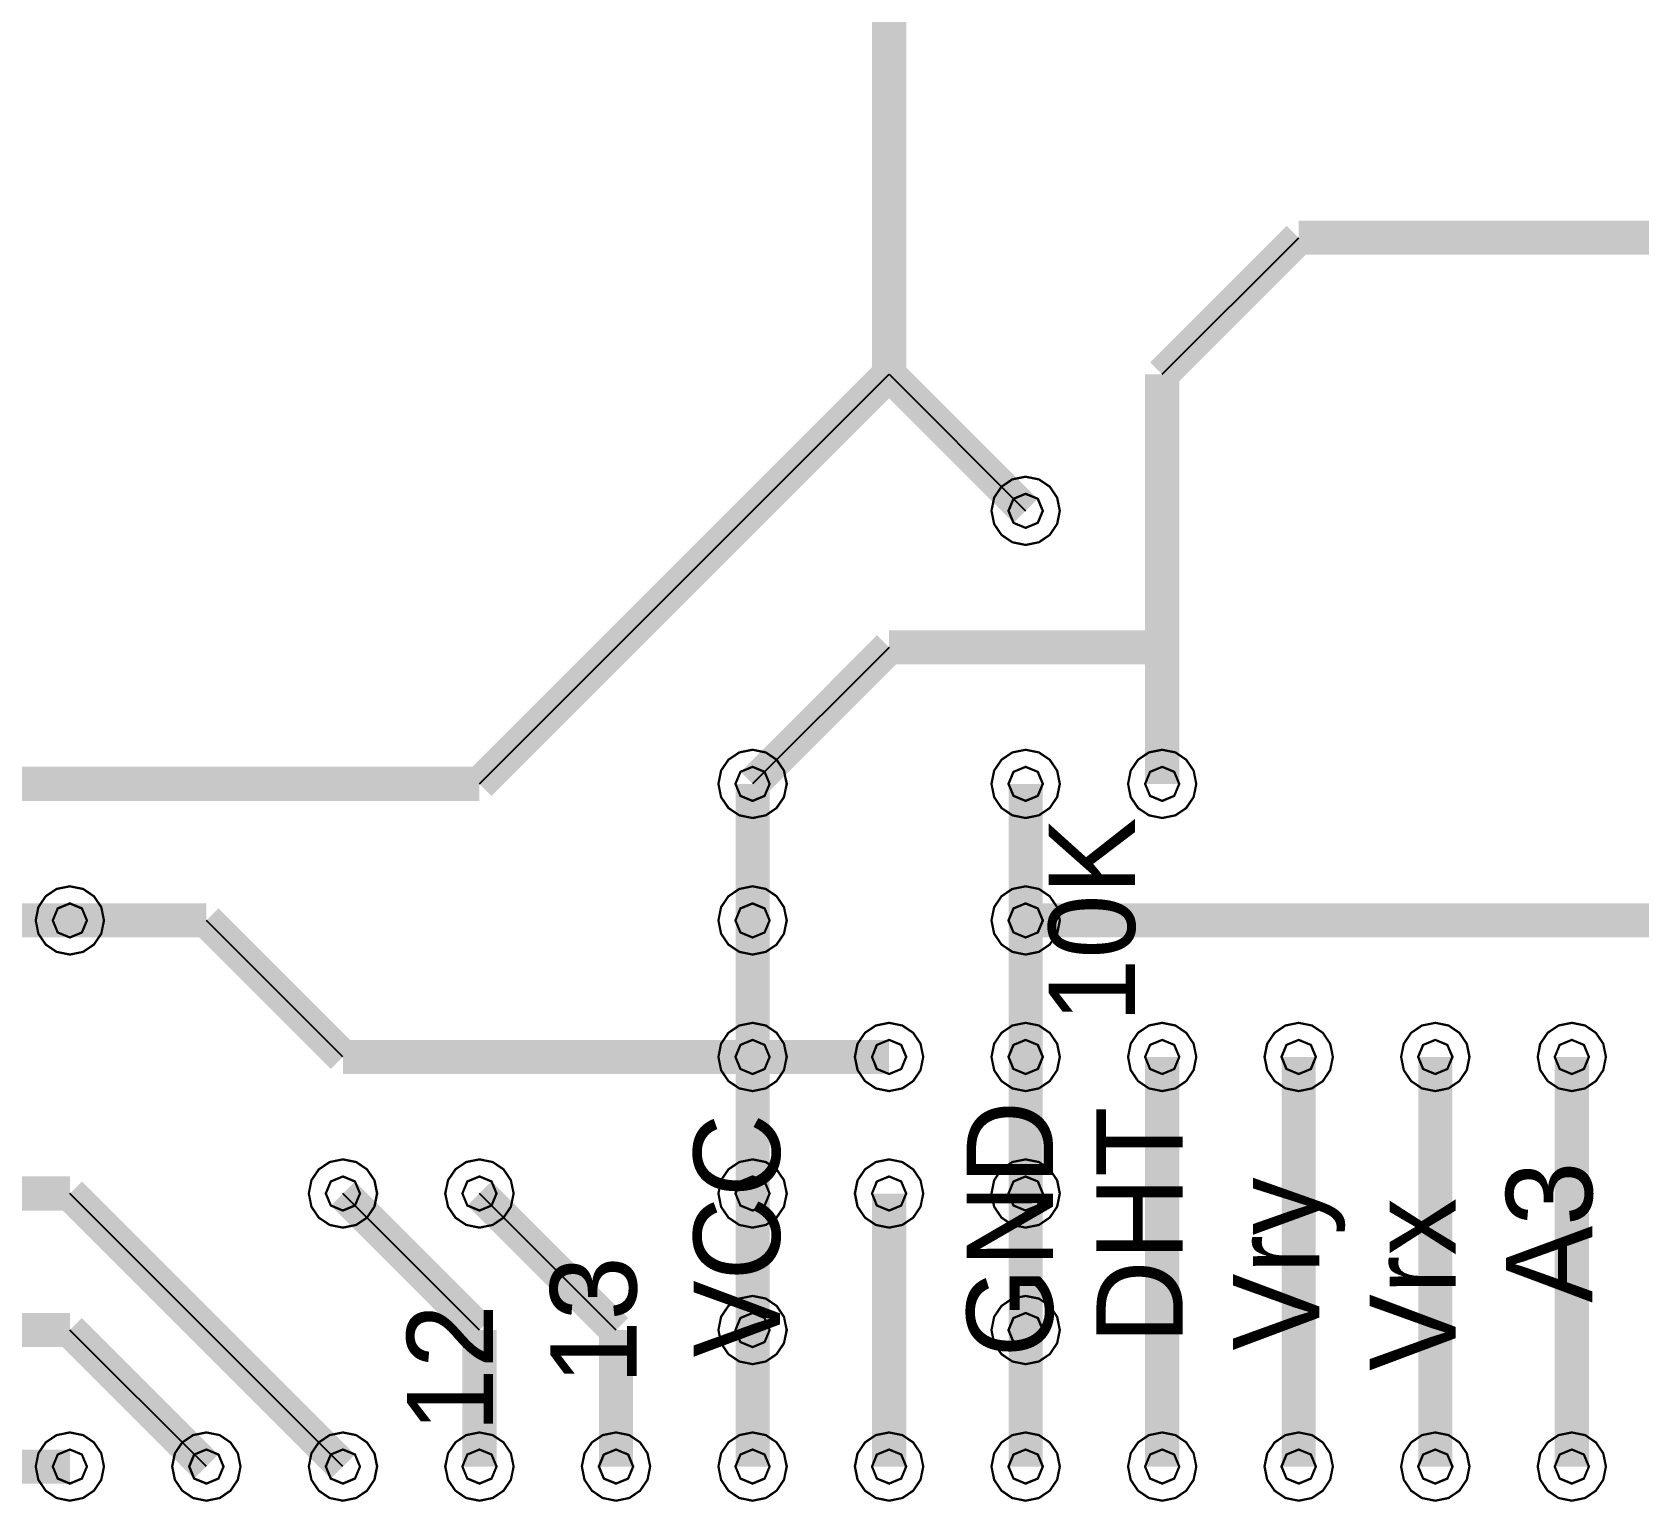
# Model space of a CAD drawing. Extents: x 0.8 to 14.6, y 0 to 10.
# Drawn here: x 9.745 to 12.196, y 5.186 to 7.428 of the extents above; entities that cross this region are included whole.
import ezdxf

# ---------------------------------------------------------------- set-up
doc = ezdxf.new("R2010")
doc.units = 0
doc.layers.get('0').update_dxf_attribs({"linetype": 'CONTINUOUS'})

msp = doc.modelspace()

# ---------------------------------------------------------------- linework, layer by layer
at = {"color": 0, "const_width": 0.05208}
for points in [[(11.0521, 6.90625), (11.0521, 7.73958)], [(11.4688, 6.90625), (11.6771, 7.11458)], [(11.6771, 7.11458), (13.1354, 7.11458)], [(10.4271, 6.28125), (11.0521, 6.90625)], [(11.0521, 6.90625), (11.2604, 6.69792)], [(11.4688, 6.48958), (11.4688, 6.90625)], [(11.0521, 6.48958), (10.8438, 6.28125)], [(11.0521, 6.48958), (11.4688, 6.48958)], [(11.4688, 6.48958), (11.4688, 6.28125)], [(8.76042, 6.28125), (10.4271, 6.28125)], [(10.8438, 5.23958), (10.8438, 6.28125)], [(11.2604, 6.07292), (11.2604, 6.28125)], [(10.0104, 6.07292), (8.96875, 6.07292)], [(10.2188, 5.86458), (10.0104, 6.07292)], [(11.2604, 5.23958), (11.2604, 6.07292)], [(11.2604, 6.07292), (12.5104, 6.07292)], [(10.8229, 5.86458), (10.2188, 5.86458)], [(10.8438, 5.86458), (11.0521, 5.86458)], [(11.4688, 5.23958), (11.4688, 5.86458)], [(11.6771, 5.23958), (11.6771, 5.86458)], [(11.8854, 5.23958), (11.8854, 5.86458)], [(12.0938, 5.23958), (12.0938, 5.86458)], [(9.80208, 5.65625), (8.96875, 5.65625)], [(10.2188, 5.23958), (9.80208, 5.65625)], [(10.4271, 5.44792), (10.2188, 5.65625)], [(10.6354, 5.44792), (10.4271, 5.65625)], [(11.0521, 5.23958), (11.0521, 5.65625)], [(9.80208, 5.44792), (8.96875, 5.44792)], [(10.0104, 5.23958), (9.80208, 5.44792)], [(10.4271, 5.23958), (10.4271, 5.44792)], [(10.6354, 5.23958), (10.6354, 5.44792)], [(9.80208, 5.23958), (8.96875, 5.23958)]]:
    msp.add_lwpolyline(points, dxfattribs=at)
at = {"color": 0}
for points in [[(11.4688, 6.90625), (11.6771, 7.11458)], [(10.4271, 6.28125), (11.0521, 6.90625)], [(11.0521, 6.90625), (11.2604, 6.69792)], [(11.0521, 6.48958), (10.8438, 6.28125)], [(10.2188, 5.86458), (10.0104, 6.07292)], [(10.2188, 5.23958), (9.80208, 5.65625)], [(10.4271, 5.44792), (10.2188, 5.65625)], [(10.6354, 5.44792), (10.4271, 5.65625)], [(10.0104, 5.23958), (9.80208, 5.44792)]]:
    msp.add_lwpolyline(points, dxfattribs=at)
at = {"color": 0, "const_width": 0.00344}
for points in [[(11.3125, 6.69792), (11.3084, 6.67768), (11.2972, 6.66114), (11.2807, 6.64996), (11.2604, 6.64583), (11.2401, 6.64996), (11.2236, 6.66114), (11.2124, 6.67768), (11.2083, 6.69792), (11.2124, 6.71821), (11.2236, 6.73475), (11.2401, 6.74593), (11.2604, 6.75), (11.2807, 6.74593), (11.2972, 6.73475), (11.3084, 6.71821), (11.3125, 6.69792)], [(10.8958, 6.28125), (10.8917, 6.26101), (10.8805, 6.24447), (10.864, 6.23329), (10.8438, 6.22917), (10.8235, 6.23329), (10.8069, 6.24447), (10.7957, 6.26101), (10.7917, 6.28125), (10.7957, 6.30154), (10.8069, 6.31808), (10.8235, 6.32926), (10.8438, 6.33333), (10.864, 6.32926), (10.8805, 6.31808), (10.8917, 6.30154), (10.8958, 6.28125)], [(11.3125, 6.28125), (11.3084, 6.26101), (11.2972, 6.24447), (11.2807, 6.23329), (11.2604, 6.22917), (11.2401, 6.23329), (11.2236, 6.24447), (11.2124, 6.26101), (11.2083, 6.28125), (11.2124, 6.30154), (11.2236, 6.31808), (11.2401, 6.32926), (11.2604, 6.33333), (11.2807, 6.32926), (11.2972, 6.31808), (11.3084, 6.30154), (11.3125, 6.28125)], [(11.5208, 6.28125), (11.5167, 6.26101), (11.5055, 6.24447), (11.489, 6.23329), (11.4688, 6.22917), (11.4485, 6.23329), (11.4319, 6.24447), (11.4207, 6.26101), (11.4167, 6.28125), (11.4207, 6.30154), (11.4319, 6.31808), (11.4485, 6.32926), (11.4688, 6.33333), (11.489, 6.32926), (11.5055, 6.31808), (11.5167, 6.30154), (11.5208, 6.28125)], [(9.85417, 6.07292), (9.85004, 6.05268), (9.83886, 6.03614), (9.82232, 6.02496), (9.80208, 6.02083), (9.78179, 6.02496), (9.76525, 6.03614), (9.75407, 6.05268), (9.75, 6.07292), (9.75407, 6.09321), (9.76525, 6.10975), (9.78179, 6.12093), (9.80208, 6.125), (9.82232, 6.12093), (9.83886, 6.10975), (9.85004, 6.09321), (9.85417, 6.07292)], [(10.8958, 6.07292), (10.8917, 6.05268), (10.8805, 6.03614), (10.864, 6.02496), (10.8438, 6.02083), (10.8235, 6.02496), (10.8069, 6.03614), (10.7957, 6.05268), (10.7917, 6.07292), (10.7957, 6.09321), (10.8069, 6.10975), (10.8235, 6.12093), (10.8438, 6.125), (10.864, 6.12093), (10.8805, 6.10975), (10.8917, 6.09321), (10.8958, 6.07292)], [(11.3125, 6.07292), (11.3084, 6.05268), (11.2972, 6.03614), (11.2807, 6.02496), (11.2604, 6.02083), (11.2401, 6.02496), (11.2236, 6.03614), (11.2124, 6.05268), (11.2083, 6.07292), (11.2124, 6.09321), (11.2236, 6.10975), (11.2401, 6.12093), (11.2604, 6.125), (11.2807, 6.12093), (11.2972, 6.10975), (11.3084, 6.09321), (11.3125, 6.07292)], [(10.8958, 5.86458), (10.8917, 5.84435), (10.8805, 5.82781), (10.864, 5.81663), (10.8438, 5.8125), (10.8235, 5.81663), (10.8069, 5.82781), (10.7957, 5.84435), (10.7917, 5.86458), (10.7957, 5.88488), (10.8069, 5.90142), (10.8235, 5.9126), (10.8438, 5.91667), (10.864, 5.9126), (10.8805, 5.90142), (10.8917, 5.88488), (10.8958, 5.86458)], [(11.1042, 5.86458), (11.1, 5.84435), (11.0889, 5.82781), (11.0723, 5.81663), (11.0521, 5.8125), (11.0318, 5.81663), (11.0153, 5.82781), (11.0041, 5.84435), (11, 5.86458), (11.0041, 5.88488), (11.0153, 5.90142), (11.0318, 5.9126), (11.0521, 5.91667), (11.0723, 5.9126), (11.0889, 5.90142), (11.1, 5.88488), (11.1042, 5.86458)], [(11.3125, 5.86458), (11.3084, 5.84435), (11.2972, 5.82781), (11.2807, 5.81663), (11.2604, 5.8125), (11.2401, 5.81663), (11.2236, 5.82781), (11.2124, 5.84435), (11.2083, 5.86458), (11.2124, 5.88488), (11.2236, 5.90142), (11.2401, 5.9126), (11.2604, 5.91667), (11.2807, 5.9126), (11.2972, 5.90142), (11.3084, 5.88488), (11.3125, 5.86458)], [(11.5208, 5.86458), (11.5167, 5.84435), (11.5055, 5.82781), (11.489, 5.81663), (11.4688, 5.8125), (11.4485, 5.81663), (11.4319, 5.82781), (11.4207, 5.84435), (11.4167, 5.86458), (11.4207, 5.88488), (11.4319, 5.90142), (11.4485, 5.9126), (11.4688, 5.91667), (11.489, 5.9126), (11.5055, 5.90142), (11.5167, 5.88488), (11.5208, 5.86458)], [(11.7292, 5.86458), (11.725, 5.84435), (11.7139, 5.82781), (11.6973, 5.81663), (11.6771, 5.8125), (11.6568, 5.81663), (11.6403, 5.82781), (11.6291, 5.84435), (11.625, 5.86458), (11.6291, 5.88488), (11.6403, 5.90142), (11.6568, 5.9126), (11.6771, 5.91667), (11.6973, 5.9126), (11.7139, 5.90142), (11.725, 5.88488), (11.7292, 5.86458)], [(11.9375, 5.86458), (11.9334, 5.84435), (11.9222, 5.82781), (11.9057, 5.81663), (11.8854, 5.8125), (11.8651, 5.81663), (11.8486, 5.82781), (11.8374, 5.84435), (11.8333, 5.86458), (11.8374, 5.88488), (11.8486, 5.90142), (11.8651, 5.9126), (11.8854, 5.91667), (11.9057, 5.9126), (11.9222, 5.90142), (11.9334, 5.88488), (11.9375, 5.86458)], [(12.1458, 5.86458), (12.1417, 5.84435), (12.1305, 5.82781), (12.114, 5.81663), (12.0938, 5.8125), (12.0735, 5.81663), (12.0569, 5.82781), (12.0457, 5.84435), (12.0417, 5.86458), (12.0457, 5.88488), (12.0569, 5.90142), (12.0735, 5.9126), (12.0938, 5.91667), (12.114, 5.9126), (12.1305, 5.90142), (12.1417, 5.88488), (12.1458, 5.86458)], [(10.2708, 5.65625), (10.2667, 5.63601), (10.2555, 5.61947), (10.239, 5.60829), (10.2188, 5.60417), (10.1985, 5.60829), (10.1819, 5.61947), (10.1707, 5.63601), (10.1667, 5.65625), (10.1707, 5.67654), (10.1819, 5.69308), (10.1985, 5.70426), (10.2188, 5.70833), (10.239, 5.70426), (10.2555, 5.69308), (10.2667, 5.67654), (10.2708, 5.65625)], [(10.4792, 5.65625), (10.475, 5.63601), (10.4639, 5.61947), (10.4473, 5.60829), (10.4271, 5.60417), (10.4068, 5.60829), (10.3903, 5.61947), (10.3791, 5.63601), (10.375, 5.65625), (10.3791, 5.67654), (10.3903, 5.69308), (10.4068, 5.70426), (10.4271, 5.70833), (10.4473, 5.70426), (10.4639, 5.69308), (10.475, 5.67654), (10.4792, 5.65625)], [(10.8958, 5.65625), (10.8917, 5.63601), (10.8805, 5.61947), (10.864, 5.60829), (10.8438, 5.60417), (10.8235, 5.60829), (10.8069, 5.61947), (10.7957, 5.63601), (10.7917, 5.65625), (10.7957, 5.67654), (10.8069, 5.69308), (10.8235, 5.70426), (10.8438, 5.70833), (10.864, 5.70426), (10.8805, 5.69308), (10.8917, 5.67654), (10.8958, 5.65625)], [(11.1042, 5.65625), (11.1, 5.63601), (11.0889, 5.61947), (11.0723, 5.60829), (11.0521, 5.60417), (11.0318, 5.60829), (11.0153, 5.61947), (11.0041, 5.63601), (11, 5.65625), (11.0041, 5.67654), (11.0153, 5.69308), (11.0318, 5.70426), (11.0521, 5.70833), (11.0723, 5.70426), (11.0889, 5.69308), (11.1, 5.67654), (11.1042, 5.65625)], [(11.3125, 5.65625), (11.3084, 5.63601), (11.2972, 5.61947), (11.2807, 5.60829), (11.2604, 5.60417), (11.2401, 5.60829), (11.2236, 5.61947), (11.2124, 5.63601), (11.2083, 5.65625), (11.2124, 5.67654), (11.2236, 5.69308), (11.2401, 5.70426), (11.2604, 5.70833), (11.2807, 5.70426), (11.2972, 5.69308), (11.3084, 5.67654), (11.3125, 5.65625)], [(10.8958, 5.44792), (10.8917, 5.42768), (10.8805, 5.41114), (10.864, 5.39996), (10.8438, 5.39583), (10.8235, 5.39996), (10.8069, 5.41114), (10.7957, 5.42768), (10.7917, 5.44792), (10.7957, 5.46821), (10.8069, 5.48475), (10.8235, 5.49593), (10.8438, 5.5), (10.864, 5.49593), (10.8805, 5.48475), (10.8917, 5.46821), (10.8958, 5.44792)], [(11.3125, 5.44792), (11.3084, 5.42768), (11.2972, 5.41114), (11.2807, 5.39996), (11.2604, 5.39583), (11.2401, 5.39996), (11.2236, 5.41114), (11.2124, 5.42768), (11.2083, 5.44792), (11.2124, 5.46821), (11.2236, 5.48475), (11.2401, 5.49593), (11.2604, 5.5), (11.2807, 5.49593), (11.2972, 5.48475), (11.3084, 5.46821), (11.3125, 5.44792)], [(9.85417, 5.23958), (9.85004, 5.21935), (9.83886, 5.20281), (9.82232, 5.19162), (9.80208, 5.1875), (9.78179, 5.19162), (9.76525, 5.20281), (9.75407, 5.21935), (9.75, 5.23958), (9.75407, 5.25988), (9.76525, 5.27642), (9.78179, 5.2876), (9.80208, 5.29167), (9.82232, 5.2876), (9.83886, 5.27642), (9.85004, 5.25988), (9.85417, 5.23958)], [(10.0625, 5.23958), (10.0584, 5.21935), (10.0472, 5.20281), (10.0307, 5.19162), (10.0104, 5.1875), (9.99013, 5.19162), (9.97358, 5.20281), (9.9624, 5.21935), (9.95833, 5.23958), (9.9624, 5.25988), (9.97358, 5.27642), (9.99013, 5.2876), (10.0104, 5.29167), (10.0307, 5.2876), (10.0472, 5.27642), (10.0584, 5.25988), (10.0625, 5.23958)], [(10.2708, 5.23958), (10.2667, 5.21935), (10.2555, 5.20281), (10.239, 5.19162), (10.2188, 5.1875), (10.1985, 5.19162), (10.1819, 5.20281), (10.1707, 5.21935), (10.1667, 5.23958), (10.1707, 5.25988), (10.1819, 5.27642), (10.1985, 5.2876), (10.2188, 5.29167), (10.239, 5.2876), (10.2555, 5.27642), (10.2667, 5.25988), (10.2708, 5.23958)], [(10.4792, 5.23958), (10.475, 5.21935), (10.4639, 5.20281), (10.4473, 5.19162), (10.4271, 5.1875), (10.4068, 5.19162), (10.3903, 5.20281), (10.3791, 5.21935), (10.375, 5.23958), (10.3791, 5.25988), (10.3903, 5.27642), (10.4068, 5.2876), (10.4271, 5.29167), (10.4473, 5.2876), (10.4639, 5.27642), (10.475, 5.25988), (10.4792, 5.23958)], [(10.6875, 5.23958), (10.6834, 5.21935), (10.6722, 5.20281), (10.6557, 5.19162), (10.6354, 5.1875), (10.6151, 5.19162), (10.5986, 5.20281), (10.5874, 5.21935), (10.5833, 5.23958), (10.5874, 5.25988), (10.5986, 5.27642), (10.6151, 5.2876), (10.6354, 5.29167), (10.6557, 5.2876), (10.6722, 5.27642), (10.6834, 5.25988), (10.6875, 5.23958)], [(10.8958, 5.23958), (10.8917, 5.21935), (10.8805, 5.20281), (10.864, 5.19162), (10.8438, 5.1875), (10.8235, 5.19162), (10.8069, 5.20281), (10.7957, 5.21935), (10.7917, 5.23958), (10.7957, 5.25988), (10.8069, 5.27642), (10.8235, 5.2876), (10.8438, 5.29167), (10.864, 5.2876), (10.8805, 5.27642), (10.8917, 5.25988), (10.8958, 5.23958)], [(11.1042, 5.23958), (11.1, 5.21935), (11.0889, 5.20281), (11.0723, 5.19162), (11.0521, 5.1875), (11.0318, 5.19162), (11.0153, 5.20281), (11.0041, 5.21935), (11, 5.23958), (11.0041, 5.25988), (11.0153, 5.27642), (11.0318, 5.2876), (11.0521, 5.29167), (11.0723, 5.2876), (11.0889, 5.27642), (11.1, 5.25988), (11.1042, 5.23958)], [(11.3125, 5.23958), (11.3084, 5.21935), (11.2972, 5.20281), (11.2807, 5.19162), (11.2604, 5.1875), (11.2401, 5.19162), (11.2236, 5.20281), (11.2124, 5.21935), (11.2083, 5.23958), (11.2124, 5.25988), (11.2236, 5.27642), (11.2401, 5.2876), (11.2604, 5.29167), (11.2807, 5.2876), (11.2972, 5.27642), (11.3084, 5.25988), (11.3125, 5.23958)], [(11.5208, 5.23958), (11.5167, 5.21935), (11.5055, 5.20281), (11.489, 5.19162), (11.4688, 5.1875), (11.4485, 5.19162), (11.4319, 5.20281), (11.4207, 5.21935), (11.4167, 5.23958), (11.4207, 5.25988), (11.4319, 5.27642), (11.4485, 5.2876), (11.4688, 5.29167), (11.489, 5.2876), (11.5055, 5.27642), (11.5167, 5.25988), (11.5208, 5.23958)], [(11.7292, 5.23958), (11.725, 5.21935), (11.7139, 5.20281), (11.6973, 5.19162), (11.6771, 5.1875), (11.6568, 5.19162), (11.6403, 5.20281), (11.6291, 5.21935), (11.625, 5.23958), (11.6291, 5.25988), (11.6403, 5.27642), (11.6568, 5.2876), (11.6771, 5.29167), (11.6973, 5.2876), (11.7139, 5.27642), (11.725, 5.25988), (11.7292, 5.23958)], [(11.9375, 5.23958), (11.9334, 5.21935), (11.9222, 5.20281), (11.9057, 5.19162), (11.8854, 5.1875), (11.8651, 5.19162), (11.8486, 5.20281), (11.8374, 5.21935), (11.8333, 5.23958), (11.8374, 5.25988), (11.8486, 5.27642), (11.8651, 5.2876), (11.8854, 5.29167), (11.9057, 5.2876), (11.9222, 5.27642), (11.9334, 5.25988), (11.9375, 5.23958)], [(12.1458, 5.23958), (12.1417, 5.21935), (12.1305, 5.20281), (12.114, 5.19162), (12.0938, 5.1875), (12.0735, 5.19162), (12.0569, 5.20281), (12.0457, 5.21935), (12.0417, 5.23958), (12.0457, 5.25988), (12.0569, 5.27642), (12.0735, 5.2876), (12.0938, 5.29167), (12.114, 5.2876), (12.1305, 5.27642), (12.1417, 5.25988), (12.1458, 5.23958)]]:
    msp.add_lwpolyline(points, close=True, dxfattribs=at)
at = {"color": 0}
for points in [[(11.3125, 6.69792), (11.3084, 6.67768), (11.2972, 6.66114), (11.2807, 6.64996), (11.2604, 6.64583), (11.2401, 6.64996), (11.2236, 6.66114), (11.2124, 6.67768), (11.2083, 6.69792), (11.2124, 6.71821), (11.2236, 6.73475), (11.2401, 6.74593), (11.2604, 6.75), (11.2807, 6.74593), (11.2972, 6.73475), (11.3084, 6.71821), (11.3125, 6.69792)], [(10.8958, 6.28125), (10.8917, 6.26101), (10.8805, 6.24447), (10.864, 6.23329), (10.8438, 6.22917), (10.8235, 6.23329), (10.8069, 6.24447), (10.7957, 6.26101), (10.7917, 6.28125), (10.7957, 6.30154), (10.8069, 6.31808), (10.8235, 6.32926), (10.8438, 6.33333), (10.864, 6.32926), (10.8805, 6.31808), (10.8917, 6.30154), (10.8958, 6.28125)], [(11.3125, 6.28125), (11.3084, 6.26101), (11.2972, 6.24447), (11.2807, 6.23329), (11.2604, 6.22917), (11.2401, 6.23329), (11.2236, 6.24447), (11.2124, 6.26101), (11.2083, 6.28125), (11.2124, 6.30154), (11.2236, 6.31808), (11.2401, 6.32926), (11.2604, 6.33333), (11.2807, 6.32926), (11.2972, 6.31808), (11.3084, 6.30154), (11.3125, 6.28125)], [(11.5208, 6.28125), (11.5167, 6.26101), (11.5055, 6.24447), (11.489, 6.23329), (11.4688, 6.22917), (11.4485, 6.23329), (11.4319, 6.24447), (11.4207, 6.26101), (11.4167, 6.28125), (11.4207, 6.30154), (11.4319, 6.31808), (11.4485, 6.32926), (11.4688, 6.33333), (11.489, 6.32926), (11.5055, 6.31808), (11.5167, 6.30154), (11.5208, 6.28125)], [(9.85417, 6.07292), (9.85004, 6.05268), (9.83886, 6.03614), (9.82232, 6.02496), (9.80208, 6.02083), (9.78179, 6.02496), (9.76525, 6.03614), (9.75407, 6.05268), (9.75, 6.07292), (9.75407, 6.09321), (9.76525, 6.10975), (9.78179, 6.12093), (9.80208, 6.125), (9.82232, 6.12093), (9.83886, 6.10975), (9.85004, 6.09321), (9.85417, 6.07292)], [(10.8958, 6.07292), (10.8917, 6.05268), (10.8805, 6.03614), (10.864, 6.02496), (10.8438, 6.02083), (10.8235, 6.02496), (10.8069, 6.03614), (10.7957, 6.05268), (10.7917, 6.07292), (10.7957, 6.09321), (10.8069, 6.10975), (10.8235, 6.12093), (10.8438, 6.125), (10.864, 6.12093), (10.8805, 6.10975), (10.8917, 6.09321), (10.8958, 6.07292)], [(11.3125, 6.07292), (11.3084, 6.05268), (11.2972, 6.03614), (11.2807, 6.02496), (11.2604, 6.02083), (11.2401, 6.02496), (11.2236, 6.03614), (11.2124, 6.05268), (11.2083, 6.07292), (11.2124, 6.09321), (11.2236, 6.10975), (11.2401, 6.12093), (11.2604, 6.125), (11.2807, 6.12093), (11.2972, 6.10975), (11.3084, 6.09321), (11.3125, 6.07292)], [(10.8958, 5.86458), (10.8917, 5.84435), (10.8805, 5.82781), (10.864, 5.81663), (10.8438, 5.8125), (10.8235, 5.81663), (10.8069, 5.82781), (10.7957, 5.84435), (10.7917, 5.86458), (10.7957, 5.88488), (10.8069, 5.90142), (10.8235, 5.9126), (10.8438, 5.91667), (10.864, 5.9126), (10.8805, 5.90142), (10.8917, 5.88488), (10.8958, 5.86458)], [(11.1042, 5.86458), (11.1, 5.84435), (11.0889, 5.82781), (11.0723, 5.81663), (11.0521, 5.8125), (11.0318, 5.81663), (11.0153, 5.82781), (11.0041, 5.84435), (11, 5.86458), (11.0041, 5.88488), (11.0153, 5.90142), (11.0318, 5.9126), (11.0521, 5.91667), (11.0723, 5.9126), (11.0889, 5.90142), (11.1, 5.88488), (11.1042, 5.86458)], [(11.3125, 5.86458), (11.3084, 5.84435), (11.2972, 5.82781), (11.2807, 5.81663), (11.2604, 5.8125), (11.2401, 5.81663), (11.2236, 5.82781), (11.2124, 5.84435), (11.2083, 5.86458), (11.2124, 5.88488), (11.2236, 5.90142), (11.2401, 5.9126), (11.2604, 5.91667), (11.2807, 5.9126), (11.2972, 5.90142), (11.3084, 5.88488), (11.3125, 5.86458)], [(11.5208, 5.86458), (11.5167, 5.84435), (11.5055, 5.82781), (11.489, 5.81663), (11.4688, 5.8125), (11.4485, 5.81663), (11.4319, 5.82781), (11.4207, 5.84435), (11.4167, 5.86458), (11.4207, 5.88488), (11.4319, 5.90142), (11.4485, 5.9126), (11.4688, 5.91667), (11.489, 5.9126), (11.5055, 5.90142), (11.5167, 5.88488), (11.5208, 5.86458)], [(11.7292, 5.86458), (11.725, 5.84435), (11.7139, 5.82781), (11.6973, 5.81663), (11.6771, 5.8125), (11.6568, 5.81663), (11.6403, 5.82781), (11.6291, 5.84435), (11.625, 5.86458), (11.6291, 5.88488), (11.6403, 5.90142), (11.6568, 5.9126), (11.6771, 5.91667), (11.6973, 5.9126), (11.7139, 5.90142), (11.725, 5.88488), (11.7292, 5.86458)], [(11.9375, 5.86458), (11.9334, 5.84435), (11.9222, 5.82781), (11.9057, 5.81663), (11.8854, 5.8125), (11.8651, 5.81663), (11.8486, 5.82781), (11.8374, 5.84435), (11.8333, 5.86458), (11.8374, 5.88488), (11.8486, 5.90142), (11.8651, 5.9126), (11.8854, 5.91667), (11.9057, 5.9126), (11.9222, 5.90142), (11.9334, 5.88488), (11.9375, 5.86458)], [(12.1458, 5.86458), (12.1417, 5.84435), (12.1305, 5.82781), (12.114, 5.81663), (12.0938, 5.8125), (12.0735, 5.81663), (12.0569, 5.82781), (12.0457, 5.84435), (12.0417, 5.86458), (12.0457, 5.88488), (12.0569, 5.90142), (12.0735, 5.9126), (12.0938, 5.91667), (12.114, 5.9126), (12.1305, 5.90142), (12.1417, 5.88488), (12.1458, 5.86458)], [(10.2708, 5.65625), (10.2667, 5.63601), (10.2555, 5.61947), (10.239, 5.60829), (10.2188, 5.60417), (10.1985, 5.60829), (10.1819, 5.61947), (10.1707, 5.63601), (10.1667, 5.65625), (10.1707, 5.67654), (10.1819, 5.69308), (10.1985, 5.70426), (10.2188, 5.70833), (10.239, 5.70426), (10.2555, 5.69308), (10.2667, 5.67654), (10.2708, 5.65625)], [(10.4792, 5.65625), (10.475, 5.63601), (10.4639, 5.61947), (10.4473, 5.60829), (10.4271, 5.60417), (10.4068, 5.60829), (10.3903, 5.61947), (10.3791, 5.63601), (10.375, 5.65625), (10.3791, 5.67654), (10.3903, 5.69308), (10.4068, 5.70426), (10.4271, 5.70833), (10.4473, 5.70426), (10.4639, 5.69308), (10.475, 5.67654), (10.4792, 5.65625)], [(10.8958, 5.65625), (10.8917, 5.63601), (10.8805, 5.61947), (10.864, 5.60829), (10.8438, 5.60417), (10.8235, 5.60829), (10.8069, 5.61947), (10.7957, 5.63601), (10.7917, 5.65625), (10.7957, 5.67654), (10.8069, 5.69308), (10.8235, 5.70426), (10.8438, 5.70833), (10.864, 5.70426), (10.8805, 5.69308), (10.8917, 5.67654), (10.8958, 5.65625)], [(11.1042, 5.65625), (11.1, 5.63601), (11.0889, 5.61947), (11.0723, 5.60829), (11.0521, 5.60417), (11.0318, 5.60829), (11.0153, 5.61947), (11.0041, 5.63601), (11, 5.65625), (11.0041, 5.67654), (11.0153, 5.69308), (11.0318, 5.70426), (11.0521, 5.70833), (11.0723, 5.70426), (11.0889, 5.69308), (11.1, 5.67654), (11.1042, 5.65625)], [(11.3125, 5.65625), (11.3084, 5.63601), (11.2972, 5.61947), (11.2807, 5.60829), (11.2604, 5.60417), (11.2401, 5.60829), (11.2236, 5.61947), (11.2124, 5.63601), (11.2083, 5.65625), (11.2124, 5.67654), (11.2236, 5.69308), (11.2401, 5.70426), (11.2604, 5.70833), (11.2807, 5.70426), (11.2972, 5.69308), (11.3084, 5.67654), (11.3125, 5.65625)], [(10.8958, 5.44792), (10.8917, 5.42768), (10.8805, 5.41114), (10.864, 5.39996), (10.8438, 5.39583), (10.8235, 5.39996), (10.8069, 5.41114), (10.7957, 5.42768), (10.7917, 5.44792), (10.7957, 5.46821), (10.8069, 5.48475), (10.8235, 5.49593), (10.8438, 5.5), (10.864, 5.49593), (10.8805, 5.48475), (10.8917, 5.46821), (10.8958, 5.44792)], [(11.3125, 5.44792), (11.3084, 5.42768), (11.2972, 5.41114), (11.2807, 5.39996), (11.2604, 5.39583), (11.2401, 5.39996), (11.2236, 5.41114), (11.2124, 5.42768), (11.2083, 5.44792), (11.2124, 5.46821), (11.2236, 5.48475), (11.2401, 5.49593), (11.2604, 5.5), (11.2807, 5.49593), (11.2972, 5.48475), (11.3084, 5.46821), (11.3125, 5.44792)], [(9.85417, 5.23958), (9.85004, 5.21935), (9.83886, 5.20281), (9.82232, 5.19162), (9.80208, 5.1875), (9.78179, 5.19162), (9.76525, 5.20281), (9.75407, 5.21935), (9.75, 5.23958), (9.75407, 5.25988), (9.76525, 5.27642), (9.78179, 5.2876), (9.80208, 5.29167), (9.82232, 5.2876), (9.83886, 5.27642), (9.85004, 5.25988), (9.85417, 5.23958)], [(10.0625, 5.23958), (10.0584, 5.21935), (10.0472, 5.20281), (10.0307, 5.19162), (10.0104, 5.1875), (9.99013, 5.19162), (9.97358, 5.20281), (9.9624, 5.21935), (9.95833, 5.23958), (9.9624, 5.25988), (9.97358, 5.27642), (9.99013, 5.2876), (10.0104, 5.29167), (10.0307, 5.2876), (10.0472, 5.27642), (10.0584, 5.25988), (10.0625, 5.23958)], [(10.2708, 5.23958), (10.2667, 5.21935), (10.2555, 5.20281), (10.239, 5.19162), (10.2188, 5.1875), (10.1985, 5.19162), (10.1819, 5.20281), (10.1707, 5.21935), (10.1667, 5.23958), (10.1707, 5.25988), (10.1819, 5.27642), (10.1985, 5.2876), (10.2188, 5.29167), (10.239, 5.2876), (10.2555, 5.27642), (10.2667, 5.25988), (10.2708, 5.23958)], [(10.4792, 5.23958), (10.475, 5.21935), (10.4639, 5.20281), (10.4473, 5.19162), (10.4271, 5.1875), (10.4068, 5.19162), (10.3903, 5.20281), (10.3791, 5.21935), (10.375, 5.23958), (10.3791, 5.25988), (10.3903, 5.27642), (10.4068, 5.2876), (10.4271, 5.29167), (10.4473, 5.2876), (10.4639, 5.27642), (10.475, 5.25988), (10.4792, 5.23958)], [(10.6875, 5.23958), (10.6834, 5.21935), (10.6722, 5.20281), (10.6557, 5.19162), (10.6354, 5.1875), (10.6151, 5.19162), (10.5986, 5.20281), (10.5874, 5.21935), (10.5833, 5.23958), (10.5874, 5.25988), (10.5986, 5.27642), (10.6151, 5.2876), (10.6354, 5.29167), (10.6557, 5.2876), (10.6722, 5.27642), (10.6834, 5.25988), (10.6875, 5.23958)], [(10.8958, 5.23958), (10.8917, 5.21935), (10.8805, 5.20281), (10.864, 5.19162), (10.8438, 5.1875), (10.8235, 5.19162), (10.8069, 5.20281), (10.7957, 5.21935), (10.7917, 5.23958), (10.7957, 5.25988), (10.8069, 5.27642), (10.8235, 5.2876), (10.8438, 5.29167), (10.864, 5.2876), (10.8805, 5.27642), (10.8917, 5.25988), (10.8958, 5.23958)], [(11.1042, 5.23958), (11.1, 5.21935), (11.0889, 5.20281), (11.0723, 5.19162), (11.0521, 5.1875), (11.0318, 5.19162), (11.0153, 5.20281), (11.0041, 5.21935), (11, 5.23958), (11.0041, 5.25988), (11.0153, 5.27642), (11.0318, 5.2876), (11.0521, 5.29167), (11.0723, 5.2876), (11.0889, 5.27642), (11.1, 5.25988), (11.1042, 5.23958)], [(11.3125, 5.23958), (11.3084, 5.21935), (11.2972, 5.20281), (11.2807, 5.19162), (11.2604, 5.1875), (11.2401, 5.19162), (11.2236, 5.20281), (11.2124, 5.21935), (11.2083, 5.23958), (11.2124, 5.25988), (11.2236, 5.27642), (11.2401, 5.2876), (11.2604, 5.29167), (11.2807, 5.2876), (11.2972, 5.27642), (11.3084, 5.25988), (11.3125, 5.23958)], [(11.5208, 5.23958), (11.5167, 5.21935), (11.5055, 5.20281), (11.489, 5.19162), (11.4688, 5.1875), (11.4485, 5.19162), (11.4319, 5.20281), (11.4207, 5.21935), (11.4167, 5.23958), (11.4207, 5.25988), (11.4319, 5.27642), (11.4485, 5.2876), (11.4688, 5.29167), (11.489, 5.2876), (11.5055, 5.27642), (11.5167, 5.25988), (11.5208, 5.23958)], [(11.7292, 5.23958), (11.725, 5.21935), (11.7139, 5.20281), (11.6973, 5.19162), (11.6771, 5.1875), (11.6568, 5.19162), (11.6403, 5.20281), (11.6291, 5.21935), (11.625, 5.23958), (11.6291, 5.25988), (11.6403, 5.27642), (11.6568, 5.2876), (11.6771, 5.29167), (11.6973, 5.2876), (11.7139, 5.27642), (11.725, 5.25988), (11.7292, 5.23958)], [(11.9375, 5.23958), (11.9334, 5.21935), (11.9222, 5.20281), (11.9057, 5.19162), (11.8854, 5.1875), (11.8651, 5.19162), (11.8486, 5.20281), (11.8374, 5.21935), (11.8333, 5.23958), (11.8374, 5.25988), (11.8486, 5.27642), (11.8651, 5.2876), (11.8854, 5.29167), (11.9057, 5.2876), (11.9222, 5.27642), (11.9334, 5.25988), (11.9375, 5.23958)], [(12.1458, 5.23958), (12.1417, 5.21935), (12.1305, 5.20281), (12.114, 5.19162), (12.0938, 5.1875), (12.0735, 5.19162), (12.0569, 5.20281), (12.0457, 5.21935), (12.0417, 5.23958), (12.0457, 5.25988), (12.0569, 5.27642), (12.0735, 5.2876), (12.0938, 5.29167), (12.114, 5.2876), (12.1305, 5.27642), (12.1417, 5.25988), (12.1458, 5.23958)]]:
    msp.add_lwpolyline(points, close=True, dxfattribs=at)
at = {"color": 7, "const_width": 0.00344}
for points in [[(11.2865, 6.69792), (11.2788, 6.67953), (11.2604, 6.67188), (11.242, 6.67953), (11.2344, 6.69792), (11.242, 6.71636), (11.2604, 6.72396), (11.2788, 6.71636), (11.2865, 6.69792)], [(10.8698, 6.28125), (10.8621, 6.26286), (10.8438, 6.25521), (10.8253, 6.26286), (10.8177, 6.28125), (10.8253, 6.29969), (10.8438, 6.30729), (10.8621, 6.29969), (10.8698, 6.28125)], [(11.2865, 6.28125), (11.2788, 6.26286), (11.2604, 6.25521), (11.242, 6.26286), (11.2344, 6.28125), (11.242, 6.29969), (11.2604, 6.30729), (11.2788, 6.29969), (11.2865, 6.28125)], [(11.4948, 6.28125), (11.4871, 6.26286), (11.4688, 6.25521), (11.4503, 6.26286), (11.4427, 6.28125), (11.4503, 6.29969), (11.4688, 6.30729), (11.4871, 6.29969), (11.4948, 6.28125)], [(9.82813, 6.07292), (9.82047, 6.05453), (9.80208, 6.04688), (9.78364, 6.05453), (9.77604, 6.07292), (9.78364, 6.09136), (9.80208, 6.09896), (9.82047, 6.09136), (9.82813, 6.07292)], [(10.8698, 6.07292), (10.8621, 6.05453), (10.8438, 6.04688), (10.8253, 6.05453), (10.8177, 6.07292), (10.8253, 6.09136), (10.8438, 6.09896), (10.8621, 6.09136), (10.8698, 6.07292)], [(11.2865, 6.07292), (11.2788, 6.05453), (11.2604, 6.04688), (11.242, 6.05453), (11.2344, 6.07292), (11.242, 6.09136), (11.2604, 6.09896), (11.2788, 6.09136), (11.2865, 6.07292)], [(10.8698, 5.86458), (10.8621, 5.84619), (10.8438, 5.83854), (10.8253, 5.84619), (10.8177, 5.86458), (10.8253, 5.88303), (10.8438, 5.89063), (10.8621, 5.88303), (10.8698, 5.86458)], [(11.0781, 5.86458), (11.0705, 5.84619), (11.0521, 5.83854), (11.0336, 5.84619), (11.026, 5.86458), (11.0336, 5.88303), (11.0521, 5.89063), (11.0705, 5.88303), (11.0781, 5.86458)], [(11.2865, 5.86458), (11.2788, 5.84619), (11.2604, 5.83854), (11.242, 5.84619), (11.2344, 5.86458), (11.242, 5.88303), (11.2604, 5.89063), (11.2788, 5.88303), (11.2865, 5.86458)], [(11.4948, 5.86458), (11.4871, 5.84619), (11.4688, 5.83854), (11.4503, 5.84619), (11.4427, 5.86458), (11.4503, 5.88303), (11.4688, 5.89063), (11.4871, 5.88303), (11.4948, 5.86458)], [(11.7031, 5.86458), (11.6955, 5.84619), (11.6771, 5.83854), (11.6586, 5.84619), (11.651, 5.86458), (11.6586, 5.88303), (11.6771, 5.89063), (11.6955, 5.88303), (11.7031, 5.86458)], [(11.9115, 5.86458), (11.9038, 5.84619), (11.8854, 5.83854), (11.867, 5.84619), (11.8594, 5.86458), (11.867, 5.88303), (11.8854, 5.89063), (11.9038, 5.88303), (11.9115, 5.86458)], [(12.1198, 5.86458), (12.1121, 5.84619), (12.0938, 5.83854), (12.0753, 5.84619), (12.0677, 5.86458), (12.0753, 5.88303), (12.0938, 5.89063), (12.1121, 5.88303), (12.1198, 5.86458)], [(10.2448, 5.65625), (10.2371, 5.63786), (10.2188, 5.63021), (10.2003, 5.63786), (10.1927, 5.65625), (10.2003, 5.67469), (10.2188, 5.68229), (10.2371, 5.67469), (10.2448, 5.65625)], [(10.4531, 5.65625), (10.4455, 5.63786), (10.4271, 5.63021), (10.4086, 5.63786), (10.401, 5.65625), (10.4086, 5.67469), (10.4271, 5.68229), (10.4455, 5.67469), (10.4531, 5.65625)], [(10.8698, 5.65625), (10.8621, 5.63786), (10.8438, 5.63021), (10.8253, 5.63786), (10.8177, 5.65625), (10.8253, 5.67469), (10.8438, 5.68229), (10.8621, 5.67469), (10.8698, 5.65625)], [(11.0781, 5.65625), (11.0705, 5.63786), (11.0521, 5.63021), (11.0336, 5.63786), (11.026, 5.65625), (11.0336, 5.67469), (11.0521, 5.68229), (11.0705, 5.67469), (11.0781, 5.65625)], [(11.2865, 5.65625), (11.2788, 5.63786), (11.2604, 5.63021), (11.242, 5.63786), (11.2344, 5.65625), (11.242, 5.67469), (11.2604, 5.68229), (11.2788, 5.67469), (11.2865, 5.65625)], [(10.8698, 5.44792), (10.8621, 5.42953), (10.8438, 5.42188), (10.8253, 5.42953), (10.8177, 5.44792), (10.8253, 5.46636), (10.8438, 5.47396), (10.8621, 5.46636), (10.8698, 5.44792)], [(11.2865, 5.44792), (11.2788, 5.42953), (11.2604, 5.42188), (11.242, 5.42953), (11.2344, 5.44792), (11.242, 5.46636), (11.2604, 5.47396), (11.2788, 5.46636), (11.2865, 5.44792)], [(9.82813, 5.23958), (9.82047, 5.22119), (9.80208, 5.21354), (9.78364, 5.22119), (9.77604, 5.23958), (9.78364, 5.25803), (9.80208, 5.26563), (9.82047, 5.25803), (9.82813, 5.23958)], [(10.0365, 5.23958), (10.0288, 5.22119), (10.0104, 5.21354), (9.99197, 5.22119), (9.98438, 5.23958), (9.99197, 5.25803), (10.0104, 5.26563), (10.0288, 5.25803), (10.0365, 5.23958)], [(10.2448, 5.23958), (10.2371, 5.22119), (10.2188, 5.21354), (10.2003, 5.22119), (10.1927, 5.23958), (10.2003, 5.25803), (10.2188, 5.26563), (10.2371, 5.25803), (10.2448, 5.23958)], [(10.4531, 5.23958), (10.4455, 5.22119), (10.4271, 5.21354), (10.4086, 5.22119), (10.401, 5.23958), (10.4086, 5.25803), (10.4271, 5.26563), (10.4455, 5.25803), (10.4531, 5.23958)], [(10.6615, 5.23958), (10.6538, 5.22119), (10.6354, 5.21354), (10.617, 5.22119), (10.6094, 5.23958), (10.617, 5.25803), (10.6354, 5.26563), (10.6538, 5.25803), (10.6615, 5.23958)], [(10.8698, 5.23958), (10.8621, 5.22119), (10.8438, 5.21354), (10.8253, 5.22119), (10.8177, 5.23958), (10.8253, 5.25803), (10.8438, 5.26563), (10.8621, 5.25803), (10.8698, 5.23958)], [(11.0781, 5.23958), (11.0705, 5.22119), (11.0521, 5.21354), (11.0336, 5.22119), (11.026, 5.23958), (11.0336, 5.25803), (11.0521, 5.26563), (11.0705, 5.25803), (11.0781, 5.23958)], [(11.2865, 5.23958), (11.2788, 5.22119), (11.2604, 5.21354), (11.242, 5.22119), (11.2344, 5.23958), (11.242, 5.25803), (11.2604, 5.26563), (11.2788, 5.25803), (11.2865, 5.23958)], [(11.4948, 5.23958), (11.4871, 5.22119), (11.4688, 5.21354), (11.4503, 5.22119), (11.4427, 5.23958), (11.4503, 5.25803), (11.4688, 5.26563), (11.4871, 5.25803), (11.4948, 5.23958)], [(11.7031, 5.23958), (11.6955, 5.22119), (11.6771, 5.21354), (11.6586, 5.22119), (11.651, 5.23958), (11.6586, 5.25803), (11.6771, 5.26563), (11.6955, 5.25803), (11.7031, 5.23958)], [(11.9115, 5.23958), (11.9038, 5.22119), (11.8854, 5.21354), (11.867, 5.22119), (11.8594, 5.23958), (11.867, 5.25803), (11.8854, 5.26563), (11.9038, 5.25803), (11.9115, 5.23958)], [(12.1198, 5.23958), (12.1121, 5.22119), (12.0938, 5.21354), (12.0753, 5.22119), (12.0677, 5.23958), (12.0753, 5.25803), (12.0938, 5.26563), (12.1121, 5.25803), (12.1198, 5.23958)]]:
    msp.add_lwpolyline(points, close=True, dxfattribs=at)
at = {"color": 7}
for points in [[(11.2865, 6.69792), (11.2788, 6.67953), (11.2604, 6.67188), (11.242, 6.67953), (11.2344, 6.69792), (11.242, 6.71636), (11.2604, 6.72396), (11.2788, 6.71636), (11.2865, 6.69792)], [(10.8698, 6.28125), (10.8621, 6.26286), (10.8438, 6.25521), (10.8253, 6.26286), (10.8177, 6.28125), (10.8253, 6.29969), (10.8438, 6.30729), (10.8621, 6.29969), (10.8698, 6.28125)], [(11.2865, 6.28125), (11.2788, 6.26286), (11.2604, 6.25521), (11.242, 6.26286), (11.2344, 6.28125), (11.242, 6.29969), (11.2604, 6.30729), (11.2788, 6.29969), (11.2865, 6.28125)], [(11.4948, 6.28125), (11.4871, 6.26286), (11.4688, 6.25521), (11.4503, 6.26286), (11.4427, 6.28125), (11.4503, 6.29969), (11.4688, 6.30729), (11.4871, 6.29969), (11.4948, 6.28125)], [(9.82813, 6.07292), (9.82047, 6.05453), (9.80208, 6.04688), (9.78364, 6.05453), (9.77604, 6.07292), (9.78364, 6.09136), (9.80208, 6.09896), (9.82047, 6.09136), (9.82813, 6.07292)], [(10.8698, 6.07292), (10.8621, 6.05453), (10.8438, 6.04688), (10.8253, 6.05453), (10.8177, 6.07292), (10.8253, 6.09136), (10.8438, 6.09896), (10.8621, 6.09136), (10.8698, 6.07292)], [(11.2865, 6.07292), (11.2788, 6.05453), (11.2604, 6.04688), (11.242, 6.05453), (11.2344, 6.07292), (11.242, 6.09136), (11.2604, 6.09896), (11.2788, 6.09136), (11.2865, 6.07292)], [(10.8698, 5.86458), (10.8621, 5.84619), (10.8438, 5.83854), (10.8253, 5.84619), (10.8177, 5.86458), (10.8253, 5.88303), (10.8438, 5.89063), (10.8621, 5.88303), (10.8698, 5.86458)], [(11.0781, 5.86458), (11.0705, 5.84619), (11.0521, 5.83854), (11.0336, 5.84619), (11.026, 5.86458), (11.0336, 5.88303), (11.0521, 5.89063), (11.0705, 5.88303), (11.0781, 5.86458)], [(11.2865, 5.86458), (11.2788, 5.84619), (11.2604, 5.83854), (11.242, 5.84619), (11.2344, 5.86458), (11.242, 5.88303), (11.2604, 5.89063), (11.2788, 5.88303), (11.2865, 5.86458)], [(11.4948, 5.86458), (11.4871, 5.84619), (11.4688, 5.83854), (11.4503, 5.84619), (11.4427, 5.86458), (11.4503, 5.88303), (11.4688, 5.89063), (11.4871, 5.88303), (11.4948, 5.86458)], [(11.7031, 5.86458), (11.6955, 5.84619), (11.6771, 5.83854), (11.6586, 5.84619), (11.651, 5.86458), (11.6586, 5.88303), (11.6771, 5.89063), (11.6955, 5.88303), (11.7031, 5.86458)], [(11.9115, 5.86458), (11.9038, 5.84619), (11.8854, 5.83854), (11.867, 5.84619), (11.8594, 5.86458), (11.867, 5.88303), (11.8854, 5.89063), (11.9038, 5.88303), (11.9115, 5.86458)], [(12.1198, 5.86458), (12.1121, 5.84619), (12.0938, 5.83854), (12.0753, 5.84619), (12.0677, 5.86458), (12.0753, 5.88303), (12.0938, 5.89063), (12.1121, 5.88303), (12.1198, 5.86458)], [(10.2448, 5.65625), (10.2371, 5.63786), (10.2188, 5.63021), (10.2003, 5.63786), (10.1927, 5.65625), (10.2003, 5.67469), (10.2188, 5.68229), (10.2371, 5.67469), (10.2448, 5.65625)], [(10.4531, 5.65625), (10.4455, 5.63786), (10.4271, 5.63021), (10.4086, 5.63786), (10.401, 5.65625), (10.4086, 5.67469), (10.4271, 5.68229), (10.4455, 5.67469), (10.4531, 5.65625)], [(10.8698, 5.65625), (10.8621, 5.63786), (10.8438, 5.63021), (10.8253, 5.63786), (10.8177, 5.65625), (10.8253, 5.67469), (10.8438, 5.68229), (10.8621, 5.67469), (10.8698, 5.65625)], [(11.0781, 5.65625), (11.0705, 5.63786), (11.0521, 5.63021), (11.0336, 5.63786), (11.026, 5.65625), (11.0336, 5.67469), (11.0521, 5.68229), (11.0705, 5.67469), (11.0781, 5.65625)], [(11.2865, 5.65625), (11.2788, 5.63786), (11.2604, 5.63021), (11.242, 5.63786), (11.2344, 5.65625), (11.242, 5.67469), (11.2604, 5.68229), (11.2788, 5.67469), (11.2865, 5.65625)], [(10.8698, 5.44792), (10.8621, 5.42953), (10.8438, 5.42188), (10.8253, 5.42953), (10.8177, 5.44792), (10.8253, 5.46636), (10.8438, 5.47396), (10.8621, 5.46636), (10.8698, 5.44792)], [(11.2865, 5.44792), (11.2788, 5.42953), (11.2604, 5.42188), (11.242, 5.42953), (11.2344, 5.44792), (11.242, 5.46636), (11.2604, 5.47396), (11.2788, 5.46636), (11.2865, 5.44792)], [(9.82813, 5.23958), (9.82047, 5.22119), (9.80208, 5.21354), (9.78364, 5.22119), (9.77604, 5.23958), (9.78364, 5.25803), (9.80208, 5.26563), (9.82047, 5.25803), (9.82813, 5.23958)], [(10.0365, 5.23958), (10.0288, 5.22119), (10.0104, 5.21354), (9.99197, 5.22119), (9.98438, 5.23958), (9.99197, 5.25803), (10.0104, 5.26563), (10.0288, 5.25803), (10.0365, 5.23958)], [(10.2448, 5.23958), (10.2371, 5.22119), (10.2188, 5.21354), (10.2003, 5.22119), (10.1927, 5.23958), (10.2003, 5.25803), (10.2188, 5.26563), (10.2371, 5.25803), (10.2448, 5.23958)], [(10.4531, 5.23958), (10.4455, 5.22119), (10.4271, 5.21354), (10.4086, 5.22119), (10.401, 5.23958), (10.4086, 5.25803), (10.4271, 5.26563), (10.4455, 5.25803), (10.4531, 5.23958)], [(10.6615, 5.23958), (10.6538, 5.22119), (10.6354, 5.21354), (10.617, 5.22119), (10.6094, 5.23958), (10.617, 5.25803), (10.6354, 5.26563), (10.6538, 5.25803), (10.6615, 5.23958)], [(10.8698, 5.23958), (10.8621, 5.22119), (10.8438, 5.21354), (10.8253, 5.22119), (10.8177, 5.23958), (10.8253, 5.25803), (10.8438, 5.26563), (10.8621, 5.25803), (10.8698, 5.23958)], [(11.0781, 5.23958), (11.0705, 5.22119), (11.0521, 5.21354), (11.0336, 5.22119), (11.026, 5.23958), (11.0336, 5.25803), (11.0521, 5.26563), (11.0705, 5.25803), (11.0781, 5.23958)], [(11.2865, 5.23958), (11.2788, 5.22119), (11.2604, 5.21354), (11.242, 5.22119), (11.2344, 5.23958), (11.242, 5.25803), (11.2604, 5.26563), (11.2788, 5.25803), (11.2865, 5.23958)], [(11.4948, 5.23958), (11.4871, 5.22119), (11.4688, 5.21354), (11.4503, 5.22119), (11.4427, 5.23958), (11.4503, 5.25803), (11.4688, 5.26563), (11.4871, 5.25803), (11.4948, 5.23958)], [(11.7031, 5.23958), (11.6955, 5.22119), (11.6771, 5.21354), (11.6586, 5.22119), (11.651, 5.23958), (11.6586, 5.25803), (11.6771, 5.26563), (11.6955, 5.25803), (11.7031, 5.23958)], [(11.9115, 5.23958), (11.9038, 5.22119), (11.8854, 5.21354), (11.867, 5.22119), (11.8594, 5.23958), (11.867, 5.25803), (11.8854, 5.26563), (11.9038, 5.25803), (11.9115, 5.23958)], [(12.1198, 5.23958), (12.1121, 5.22119), (12.0938, 5.21354), (12.0753, 5.22119), (12.0677, 5.23958), (12.0753, 5.25803), (12.0938, 5.26563), (12.1121, 5.25803), (12.1198, 5.23958)]]:
    msp.add_lwpolyline(points, close=True, dxfattribs=at)

# ---------------------------------------------------------------- texts
at = {"color": 0}
msp.add_text('10K', height=0.131628, rotation=90, dxfattribs=at).set_placement((11.4271, 5.91667))
at = {"color": 134}
for s, p in [('GND', (11.3021, 5.40625)), ('VCC', (10.8854, 5.40625)), ('DHT', (11.5, 5.42708)), ('A3', (12.125, 5.48958)), ('Vry', (11.7083, 5.41667)), ('Vrx', (11.9167, 5.38542)), ('13', (10.6667, 5.36458)), ('12', (10.4479, 5.29167))]:
    msp.add_text(s, height=0.131628, rotation=90, dxfattribs=at).set_placement(p)

doc.saveas('drawing.dxf')
